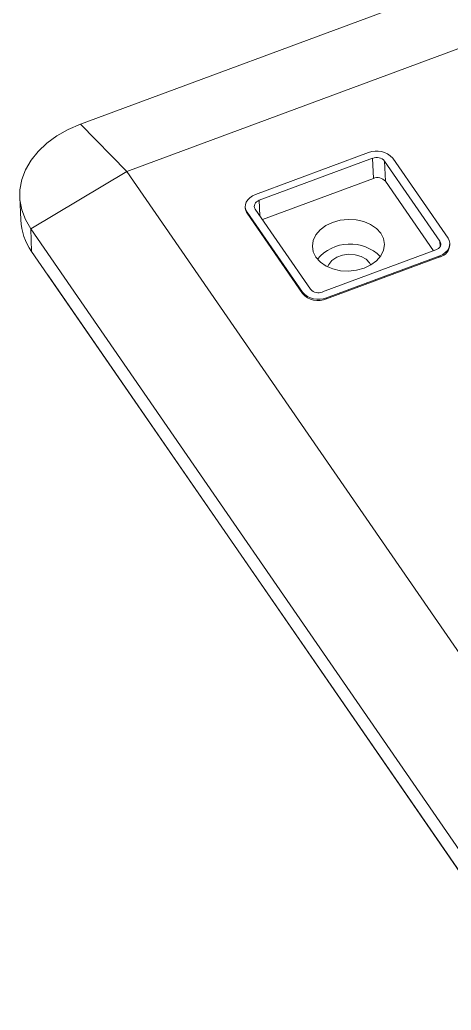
# Model space of a CAD drawing. Header units: inches. Extents: x 1765 to 3463, y 573 to 848.
# Drawn here: x 1963.64 to 1975.37, y 629.91 to 656.83 of the extents above; entities that cross this region are included whole.
import ezdxf

# ---------------------------------------------------------------- set-up
doc = ezdxf.new("R2010")
doc.units = ezdxf.units.IN

msp = doc.modelspace()

# ---------------------------------------------------------------- linework, layer by layer
at = {"color": 7, "linetype": 'Continuous', "lineweight": 15}
for p, q in [((1965.284, 653.99), (2010.614, 670.771)), ((2011.88, 669.483), (1966.55, 652.702)), ((1966.55, 652.702), (1965.284, 653.99)), ((1973.125, 653.216), (1970.044, 652.076)), ((1973.233, 653.061), (1970.152, 651.92)), ((1973.255, 652.514), (1973.233, 653.061)), ((1975.065, 650.807), (1973.56, 652.986)), ((1973.56, 652.986), (1973.582, 652.44)), ((1975.285, 650.888), (1973.78, 653.068)), ((1966.55, 652.702), (1963.933, 651.144)), ((1966.55, 652.702), (1980.31, 632.776)), ((1973.255, 652.514), (1970.237, 651.397)), ((1974.89, 650.546), (1973.582, 652.44)), ((1963.637, 652.002), (1963.662, 651.387)), ((1969.77, 651.744), (1969.771, 651.71)), ((1969.819, 651.601), (1971.324, 649.422)), ((1969.819, 651.601), (1969.821, 651.567)), ((1970.039, 651.683), (1971.544, 649.503)), ((1969.821, 651.567), (1971.326, 649.388)), ((1977.693, 631.218), (1963.933, 651.144)), ((1963.933, 651.144), (1963.959, 650.53)), ((1977.718, 630.603), (1963.959, 650.53)), ((1971.872, 649.429), (1974.953, 650.57)), ((1975.336, 650.711), (1975.335, 650.745)), ((1971.979, 649.274), (1975.06, 650.414)), ((1971.981, 649.239), (1975.061, 650.38)), ((1975.061, 650.38), (1975.06, 650.414)), ((1964.434, 649.839), (1964.394, 649.9)), ((1978.193, 629.912), (1964.434, 649.839)), ((1971.326, 649.388), (1971.324, 649.422)), ((1971.979, 649.274), (1971.981, 649.239))]:
    msp.add_line(p, q, dxfattribs=at)
at = {"color": 8, "linetype": 'Continuous', "lineweight": 15}
for p, q in [((1970.152, 651.92), (1970.169, 651.495)), ((1975.071, 650.662), (1975.065, 650.807)), ((1964.433, 649.842), (1964.434, 649.839))]:
    msp.add_line(p, q, dxfattribs=at)
at = {"color": 7, "linetype": 'Continuous', "lineweight": 15, "flags": 128}
for points in [[(1963.933, 651.144), (1963.788, 651.396), (1963.69, 651.661), (1963.641, 651.934), (1963.642, 652.209), (1963.694, 652.483), (1963.795, 652.752), (1963.943, 653.009), (1964.137, 653.251), (1964.372, 653.474), (1964.645, 653.673), (1964.95, 653.846), (1965.284, 653.99)], [(1970.044, 652.076), (1969.963, 652.038), (1969.892, 651.99), (1969.836, 651.933), (1969.796, 651.869), (1969.774, 651.802), (1969.771, 651.733), (1969.786, 651.665), (1969.819, 651.601)], [(1970.039, 651.683), (1970.023, 651.715), (1970.015, 651.749), (1970.017, 651.783), (1970.028, 651.817), (1970.048, 651.849), (1970.076, 651.877), (1970.111, 651.901), (1970.152, 651.92)], [(1971.694, 650.373), (1971.621, 650.519), (1971.595, 650.675), (1971.618, 650.832), (1971.69, 650.982), (1971.805, 651.118), (1971.96, 651.233), (1972.145, 651.321), (1972.351, 651.378), (1972.569, 651.401), (1972.787, 651.389), (1972.995, 651.342), (1973.181, 651.262), (1973.337, 651.155), (1973.455, 651.024), (1973.528, 650.878), (1973.554, 650.722), (1973.531, 650.565), (1973.46, 650.415), (1973.344, 650.279), (1973.19, 650.164), (1973.005, 650.076), (1972.798, 650.019), (1972.58, 649.996), (1972.362, 650.008), (1972.155, 650.055), (1971.968, 650.135), (1971.812, 650.242), (1971.694, 650.373)], [(1975.065, 650.807), (1975.082, 650.775), (1975.09, 650.741), (1975.088, 650.707), (1975.077, 650.673), (1975.057, 650.641), (1975.029, 650.613), (1974.993, 650.589), (1974.953, 650.57)], [(1975.06, 650.414), (1975.142, 650.452), (1975.212, 650.5), (1975.268, 650.557), (1975.308, 650.62), (1975.33, 650.688), (1975.334, 650.757), (1975.319, 650.824), (1975.285, 650.888)], [(1972.01, 650.113), (1972.039, 650.176), (1972.129, 650.285), (1972.258, 650.372), (1972.415, 650.43), (1972.587, 650.454), (1972.76, 650.443), (1972.92, 650.397), (1973.055, 650.321), (1973.153, 650.219), (1973.185, 650.161)]]:
    msp.add_lwpolyline(points, dxfattribs=at)
at = {"color": 7, "linetype": 'Continuous', "lineweight": 15}
for centre, radius, start, end in [((1973.349, 652.684), 0.577, 41.6669, 112.7997), ((1973.344, 652.794), 0.289, 41.6669, 112.7997), ((1973.367, 652.248), 0.289, 41.6669, 112.7997), ((1970.038, 651.723), 0.267, 182.6418, 215.5606), ((1965.27, 651.464), 1.61, 182.7322, 215.4702), ((1972.621, 649.57), 1.163, 44.9613, 139.7142), ((1974.97, 650.735), 0.367, 284.4894, 356.2109), ((1971.756, 649.806), 0.577, 221.6669, 292.7997), ((1971.76, 649.695), 0.289, 221.6669, 292.7997), ((1971.757, 649.772), 0.577, 221.6669, 292.7997)]:
    msp.add_arc(centre, radius, start, end, dxfattribs=at)

doc.saveas('drawing.dxf')
